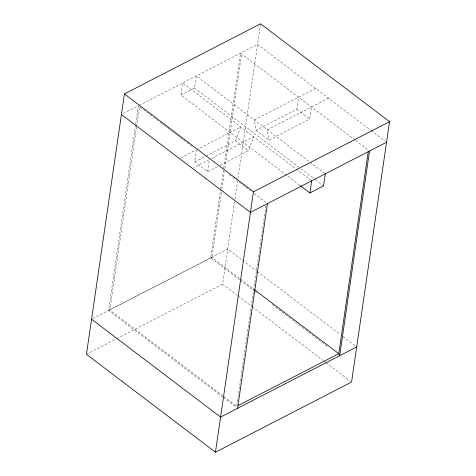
<?xml version="1.0" encoding="UTF-8"?>
<svg xmlns="http://www.w3.org/2000/svg" width="476" height="476" viewBox="0 0 476 476"><rect width="100%" height="100%" fill="white"/><g stroke="black" fill="none" stroke-linecap="round" stroke-linejoin="round"><path stroke-width="0.36" stroke-dasharray="2.38 1.78" d="M222.798 397.085L108.582 310.441L135.66 124.825M135.767 124.087L138.445 105.749L122.737 113.841M136.517 127.134L109.831 310.043L222.536 395.538M136.624 126.396L139.516 106.564L159.49 121.713M299.862 185.307L180.91 95.069L182.677 82.961L295.697 168.694M180.91 95.069L194.523 88.06L196.29 75.946L309.305 161.685M217.508 166.6L207.631 171.687L194.732 161.9L196.392 150.505M207.631 171.687L209.398 159.579L193.696 167.671M239.666 279.846L210.666 257.849L220.62 189.615M220.727 188.883L240.529 53.157L354.953 139.962M221.453 192.072L211.915 257.451L108.582 310.441M221.881 189.133L224.458 171.503M224.886 168.564L241.6 53.972M116.834 338.668L222.554 284.208L234.852 199.926M234.96 199.194L237.524 181.582M237.952 178.649L260.545 23.8M265.953 205.745L236.697 406.284L223.125 395.99M315.594 88.435L254.345 119.988L255.981 130.347L296.816 109.307L298.583 97.199M255.981 130.347L268.88 140.134L309.715 119.095L311.482 106.987M205.929 156.134L235.566 140.866L240.737 127.003L197.159 149.452M220.144 165.243L248.466 150.654L253.637 136.785L211.38 158.556M139.105 105.41L257.54 44.393L370.56 130.126M180.791 157.883L196.499 149.791M194.732 161.9L205.269 156.473M328.5 98.217L267.244 129.775L268.88 140.134M92.874 318.533L227.683 249.079L241.885 259.854M86.442 354.328L116.174 339.013M210.666 257.849L211.915 257.451L239.648 278.49M371.149 130.579L385.37 141.36M355.542 140.408L368.466 150.214M296.816 109.307L309.715 119.095M309.9 162.132L324.709 173.365M194.523 88.06L298.678 167.07M301.046 168.867L314.66 179.196M315.249 179.642L323.537 185.932M296.286 169.147L311.096 180.38M235.566 140.866L248.466 150.654M160.079 122.159L161.84 123.498M162.429 123.944L164.19 125.283M164.779 125.724L166.54 127.062M167.124 127.508L168.891 128.847M169.474 129.293L171.241 130.626M171.824 131.073L173.585 132.411M174.174 132.858L175.936 134.196M176.525 134.637L178.286 135.975M178.875 136.422L180.636 137.76M181.225 138.207L182.986 139.539M183.575 139.986L192.387 146.673M229.373 174.728L250.519 190.769M254.041 193.446L266.381 202.806M242.474 260.307L256.677 271.082M257.272 271.528L340.12 334.378M343.083 336.627L356.102 346.504M240.243 278.936L253.809 289.229M240.255 280.293L253.869 290.622M254.458 291.068L258.01 293.763M272.212 304.539L328.434 347.188M222.554 284.208L237.351 295.429M237.94 295.876L251.554 306.205M252.143 306.651L323.162 360.528M323.751 360.975L325.53 362.319M326.12 362.772L350.384 381.181M223.393 397.537L236.411 407.414"/><path stroke-width="0.71" d="M124.432 93.927L86.442 354.328L215.455 452.2L351.568 382.073L389.558 121.672L260.545 23.8L124.432 93.927L253.446 191.792L215.455 452.2M237.595 408.313L267.452 203.621M300.457 185.759L309.924 192.941L311.691 180.826M325.304 173.817L323.537 185.932L309.924 192.941M368.359 150.946L338.781 353.692L339.68 355.715L369.537 151.029M253.446 191.792L389.558 121.672M386.554 142.259L250.441 212.385L121.428 114.514M238.012 405.606L338.781 353.692L254.404 289.682M356.691 346.95L220.578 417.077L91.565 319.206"/></g></svg>
